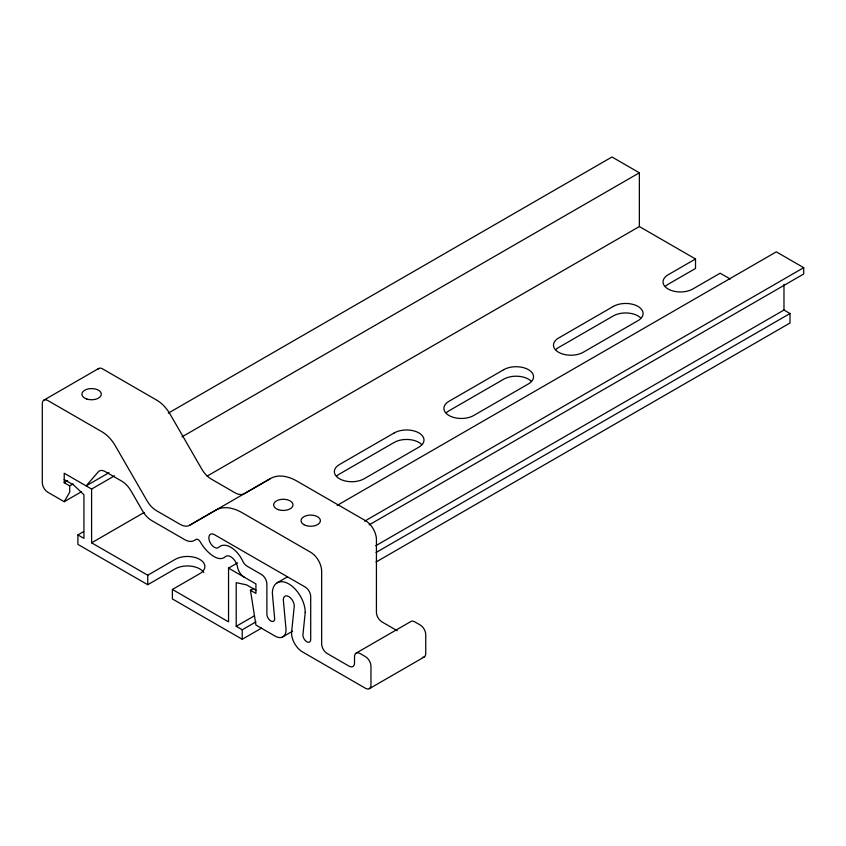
<?xml version="1.0" encoding="UTF-8"?>
<svg xmlns="http://www.w3.org/2000/svg" width="846" height="846" viewBox="0 0 846 846"><rect width="100%" height="100%" fill="white"/><g stroke="black" fill="none" stroke-linecap="round" stroke-linejoin="round"><path stroke-width="1.27" d="M397.25 630.725L381.906 621.873A7.751 4.473 60 0 1 376.428 612.388L376.438 539.642A15.492 8.946 60 0 0 365.483 520.671L297.009 481.141A52.896 30.541 60 0 0 270.561 478.519L189.536 525.303A18.707 10.797 60 0 1 180.187 524.383L156.394 510.646A18.707 10.797 60 0 1 147.045 500.769L115.31 445.81A26.448 15.27 60 0 0 102.08 431.851L47.778 400.496A7.751 4.473 60 0 0 42.3 403.658L42.3 482.728A7.751 4.473 60 0 0 47.778 492.213L64.211 501.699L69.689 492.213L69.689 485.89L64.211 482.728L64.211 473.231L91.601 489.051L114.474 475.843M43.907 400.116L98.686 368.486M168.28 413.155L611.986 156.986L639.365 172.796L639.365 226.559L207.101 476.129M64.211 482.728L67.638 480.75M69.689 485.89L73.116 483.912M108.944 472.713L86.123 485.89L98.295 471.825A11.58 6.683 60 0 1 105.116 471.55L121.729 481.141A18.707 10.797 60 0 1 131.077 491.008L142.498 510.804A18.707 10.797 60 0 0 151.857 520.671L184.724 539.653A18.697 10.797 60 0 0 194.072 540.573L196.113 539.399A4.082 2.358 60 0 1 200.195 541.757A28.055 16.201 60 0 0 214.324 556.742A19.31 11.146 60 0 0 225.322 556.668A9.729 5.615 60 0 1 237.007 564.959L237.98 568.956A9.729 5.615 60 0 0 244.23 577.173M64.211 501.699L81.332 491.812M181.943 436.885L639.365 172.796M203.844 572.583A17.428 10.067 0 0 0 175.133 568.903L147.743 584.713L77.906 544.39L77.906 534.905L83.627 531.605M91.601 489.051L91.601 542.815L144.201 512.443M189.536 525.303L215.783 510.149A52.896 30.541 60 0 1 242.231 512.771L310.704 552.29A15.492 8.946 60 0 1 321.66 571.272L321.66 644.007A7.751 4.473 60 0 0 327.138 653.493L349.049 666.151A7.751 4.473 60 0 0 354.527 662.989L354.527 656.665A7.751 4.473 60 0 1 360.005 653.503L365.483 656.665A7.751 4.473 60 0 1 370.96 666.151L370.96 685.123A7.751 4.473 60 0 1 365.483 688.284L302.487 651.917A15.492 8.946 60 0 1 291.532 632.945L294.271 606.064A7.741 4.473 60 0 0 288.793 596.578A7.741 4.473 60 0 0 283.315 599.74L286.054 629.784A15.492 8.946 60 0 1 275.098 636.107L255.926 625.035L250.448 590.254L253.874 588.277M270.561 478.519L244.314 493.683A18.707 10.797 60 0 1 234.955 492.753L211.172 479.016A18.707 10.797 60 0 1 201.813 469.149L170.088 414.18A26.448 15.27 60 0 0 156.859 400.221L102.556 368.867A7.751 4.473 60 0 0 97.808 369.3M91.601 542.815L147.743 575.227L175.133 559.418A17.428 10.067 0 0 1 199.783 559.418A17.428 10.067 0 0 1 199.783 573.651L172.394 589.461L172.394 598.947L242.231 639.269L261.678 628.049M665.358 286.36A17.428 10.067 0 0 1 668.129 284.277L695.518 268.468L695.518 258.971L668.129 274.791A17.428 10.067 0 0 0 668.129 289.015A17.428 10.067 0 0 0 692.779 289.015L720.168 273.205L730.267 279.043M172.394 589.461L228.547 621.873L228.547 568.11L237.694 562.833M337.184 505.39L776.311 251.854L803.7 267.674L803.7 273.998L369.142 524.89M364.573 521.199L803.7 267.674M277.181 582.778L287.45 576.845M255.926 590.254L246.62 584.872L236.214 582.661L236.214 626.304L254.509 615.74M375.73 545.755L783.978 310.048L790.005 313.528L790.005 323.013L376.036 562.019M236.214 626.304L242.231 629.784L255.957 621.863M376.036 552.533L790.005 313.528M282.141 637.207L292.621 631.158M356.134 653.112L410.913 621.493A7.751 4.473 60 0 1 414.783 621.873L420.261 625.035A7.751 4.473 60 0 1 425.739 634.521L425.739 653.503A7.751 4.473 60 0 1 422.355 657.395M369.353 688.676L424.132 657.046M639.365 226.559L695.518 258.971M228.547 568.11L255.926 583.92L255.926 593.416L250.448 590.254M64.211 479.566L73.528 484.938L83.934 494.741L83.934 538.384L77.906 534.905M783.978 284.383L783.978 310.048M242.231 629.784L242.231 639.269M147.743 575.227L147.743 584.713M555.801 349.61A17.428 10.067 0 0 1 558.572 347.526L613.35 315.896A17.428 10.067 0 0 1 640.771 317.99M446.244 412.859A17.428 10.067 0 0 1 449.015 410.775L503.793 379.156A17.428 10.067 0 0 1 531.214 381.239M421.657 444.488A17.428 10.067 0 0 0 394.247 442.405L339.468 474.024A17.428 10.067 0 0 0 336.697 476.108M305.226 612.388L303.037 633.855A5.531 3.194 60 0 0 306.368 641.49A5.531 3.194 60 0 0 310.704 639.269L310.704 596.536A7.741 4.473 60 0 0 305.226 587.05L214.324 534.609A7.751 4.473 60 0 0 208.846 537.77A7.751 4.473 60 0 0 214.324 547.256A8.069 4.653 60 0 0 219.22 546.886A21.139 12.204 60 0 1 242.305 560.211A8.069 4.653 60 0 0 247.191 566.228L261.403 574.434A7.751 4.473 60 0 1 266.881 583.92L266.881 613.963A5.531 3.194 60 0 0 271.217 621.197A5.531 3.194 60 0 0 274.548 617.411L272.359 593.416A23.233 13.42 60 0 1 288.793 583.93A23.233 13.42 60 0 1 305.226 612.388M394.247 432.919L339.468 464.539A17.428 10.067 0 0 0 339.468 478.773A17.428 10.067 0 0 0 364.118 478.773L418.897 447.143A17.428 10.067 0 0 0 418.897 432.919A17.428 10.067 0 0 0 394.247 432.919M503.793 369.66L449.015 401.29A17.428 10.067 0 0 0 449.015 415.523A17.428 10.067 0 0 0 473.665 415.523L528.443 383.894A17.428 10.067 0 0 0 528.443 369.66A17.428 10.067 0 0 0 503.793 369.66M613.35 306.411L558.572 338.04A17.428 10.067 0 0 0 558.572 352.274A17.428 10.067 0 0 0 583.222 352.274L638 320.645A17.428 10.067 0 0 0 638 306.411A17.428 10.067 0 0 0 613.35 306.411M278.482 509.704A9.687 5.594 0 0 0 293.002 504.861A9.687 5.594 0 0 0 278.482 500.018A9.687 5.594 0 0 0 278.482 509.704M303.862 524.626A9.687 5.594 0 0 0 320.063 522.119A9.687 5.594 0 0 0 308.198 515.277A9.687 5.594 0 0 0 303.862 524.626M86.757 399.016A9.687 5.594 0 0 0 101.287 394.173A9.687 5.594 0 0 0 86.757 389.329A9.687 5.594 0 0 0 86.757 399.016"/></g></svg>
